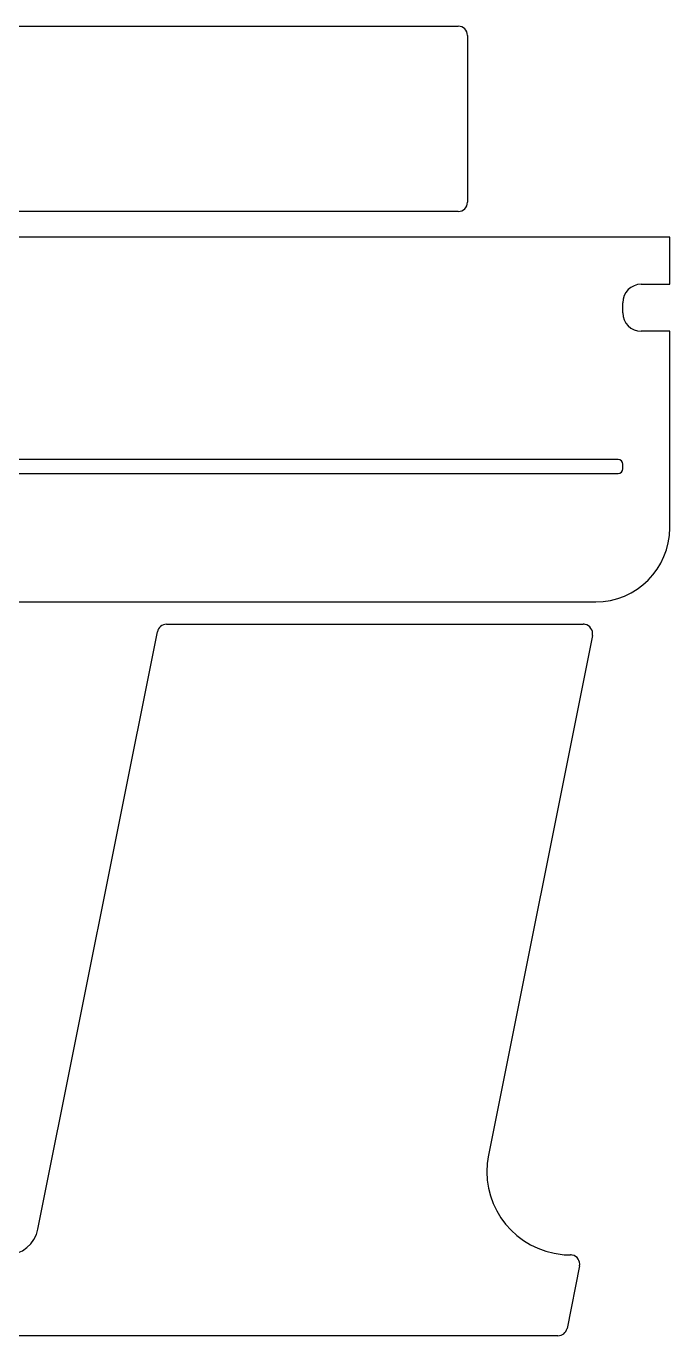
# Model space of a CAD drawing. Header units: millimetres. Extents: x -301 to 112, y -144 to 143.
# Drawn here: x 42.4 to 111.8, y -143.9 to -2.6 of the extents above; entities that cross this region are included whole.
import ezdxf

# ---------------------------------------------------------------- set-up
doc = ezdxf.new("R2010")
doc.units = ezdxf.units.MM
doc.header["$MEASUREMENT"] = 0
doc.layers.add('#Layer_1', color=7, linetype='Continuous')
doc.layers.add('Default', color=7, linetype='Continuous')

msp = doc.modelspace()

# ---------------------------------------------------------------- linework, layer by layer
at = {"layer": '#Layer_1', "lineweight": 25}
for points in [[(109.8475, -25.3579), (109.8475, -25.3579), (-89.3523, -25.3579), (-89.3523, -25.3579)], [(111.8474, -30.4377), (111.8474, -30.4377), (111.8474, -27.3578), (111.8474, -27.3578)], [(108.7675, -30.4377), (108.7675, -30.4377), (111.8474, -30.4377), (111.8474, -30.4377)], [(106.7676, -33.5176), (106.7676, -33.5176), (106.7676, -32.4379), (106.7676, -32.4379)], [(111.8474, -35.5179), (111.8474, -35.5179), (108.7675, -35.5179), (108.7675, -35.5179)]]:
    msp.add_open_spline(points, degree=3, dxfattribs=at)
at = {"layer": 'Default', "lineweight": 25}
for points in [[(-88.9999, -2.5838), (-88.9999, -2.5838), (89.0002, -2.5838), (89.0002, -2.5838)], [(90, -3.5835), (90, -3.0316), (89.5524, -2.5838), (89.0002, -2.5838)], [(90, -3.5835), (90, -3.5835), (90, -21.5838), (90, -21.5838)], [(89.0002, -22.5839), (89.0002, -22.5839), (-88.9999, -22.5839), (-88.9999, -22.5839)], [(89.0002, -22.5839), (89.5524, -22.5839), (90, -22.1361), (90, -21.5838)], [(111.8474, -25.3579), (111.8474, -25.3579), (109.8475, -25.3579), (109.8475, -25.3579)], [(111.8474, -27.3578), (111.8474, -27.3578), (111.8474, -25.3579), (111.8474, -25.3579)], [(108.7675, -30.4377), (107.663, -30.4377), (106.7676, -31.3331), (106.7676, -32.4379)], [(106.7676, -33.5176), (106.7676, -34.6225), (107.663, -35.5179), (108.7675, -35.5179)], [(111.8474, -56.7279), (111.8474, -56.7279), (111.8474, -35.5179), (111.8474, -35.5179)], [(106.2674, -49.3578), (106.2674, -49.3578), (-75.7324, -49.3578), (-75.7324, -49.3578)], [(106.7676, -49.8577), (106.7676, -49.5818), (106.5437, -49.3578), (106.2674, -49.3578)], [(-75.7324, -50.8578), (-75.7324, -50.8578), (106.2674, -50.8578), (106.2674, -50.8578)], [(106.2674, -50.8578), (106.5437, -50.8578), (106.7676, -50.6339), (106.7676, -50.358)], [(106.7676, -50.358), (106.7676, -50.358), (106.7676, -49.8577), (106.7676, -49.8577)], [(103.8475, -64.7278), (108.2659, -64.7278), (111.8474, -61.1463), (111.8474, -56.7279)], [(27.8477, -64.7288), (27.8477, -64.7288), (103.8475, -64.7278), (103.8475, -64.7278)], [(57.5027, -67.1407), (57.0263, -67.1407), (56.6156, -67.477), (56.5223, -67.9445)], [(57.5027, -67.1407), (57.5027, -67.1407), (102.5029, -67.1407), (102.5029, -67.1407)], [(43.6242, -132.4356), (43.6242, -132.4356), (56.5223, -67.9445), (56.5223, -67.9445)], [(103.4834, -68.3369), (103.4834, -68.3369), (92.2607, -124.4502), (92.2607, -124.4502)], [(40.2335, -135.2151), (41.8816, -135.2151), (43.3007, -134.052), (43.6242, -132.4356)], [(101.086, -135.2151), (101.086, -135.2151), (101.1145, -135.2151), (101.1145, -135.2151)], [(102.0954, -136.4112), (102.0954, -136.4112), (100.7487, -143.145), (100.7487, -143.145)], [(99.7682, -143.9488), (99.7682, -143.9488), (-38.3421, -143.9488), (-38.3421, -143.9488)], [(99.7682, -143.9488), (100.2446, -143.9488), (100.655, -143.6122), (100.7487, -143.145)]]:
    msp.add_open_spline(points, degree=3, dxfattribs=at)
for points in [[(103.4834, -68.3369), (103.5919, -67.7953), (103.2405, -67.2682), (102.6989, -67.16), (102.6989, -67.16), (102.6345, -67.1469), (102.5687, -67.1407), (102.5029, -67.1407)], [(92.2665, -124.422), (91.2891, -129.3088), (94.4583, -134.0627), (99.3451, -135.0401), (99.3451, -135.0401), (99.9277, -135.1566), (100.5206, -135.2151), (101.1145, -135.2151)], [(102.0954, -136.4112), (102.2035, -135.8697), (101.8525, -135.3433), (101.3109, -135.2348), (101.3109, -135.2348), (101.2461, -135.222), (101.1807, -135.2151), (101.1145, -135.2151)]]:
    msp.add_open_spline(points, degree=3, knots=[0, 0, 0, 0, 0.33333333, 0.33333333, 0.33333333, 0.33333333, 1, 1, 1, 1], dxfattribs=at)

doc.saveas('drawing.dxf')
